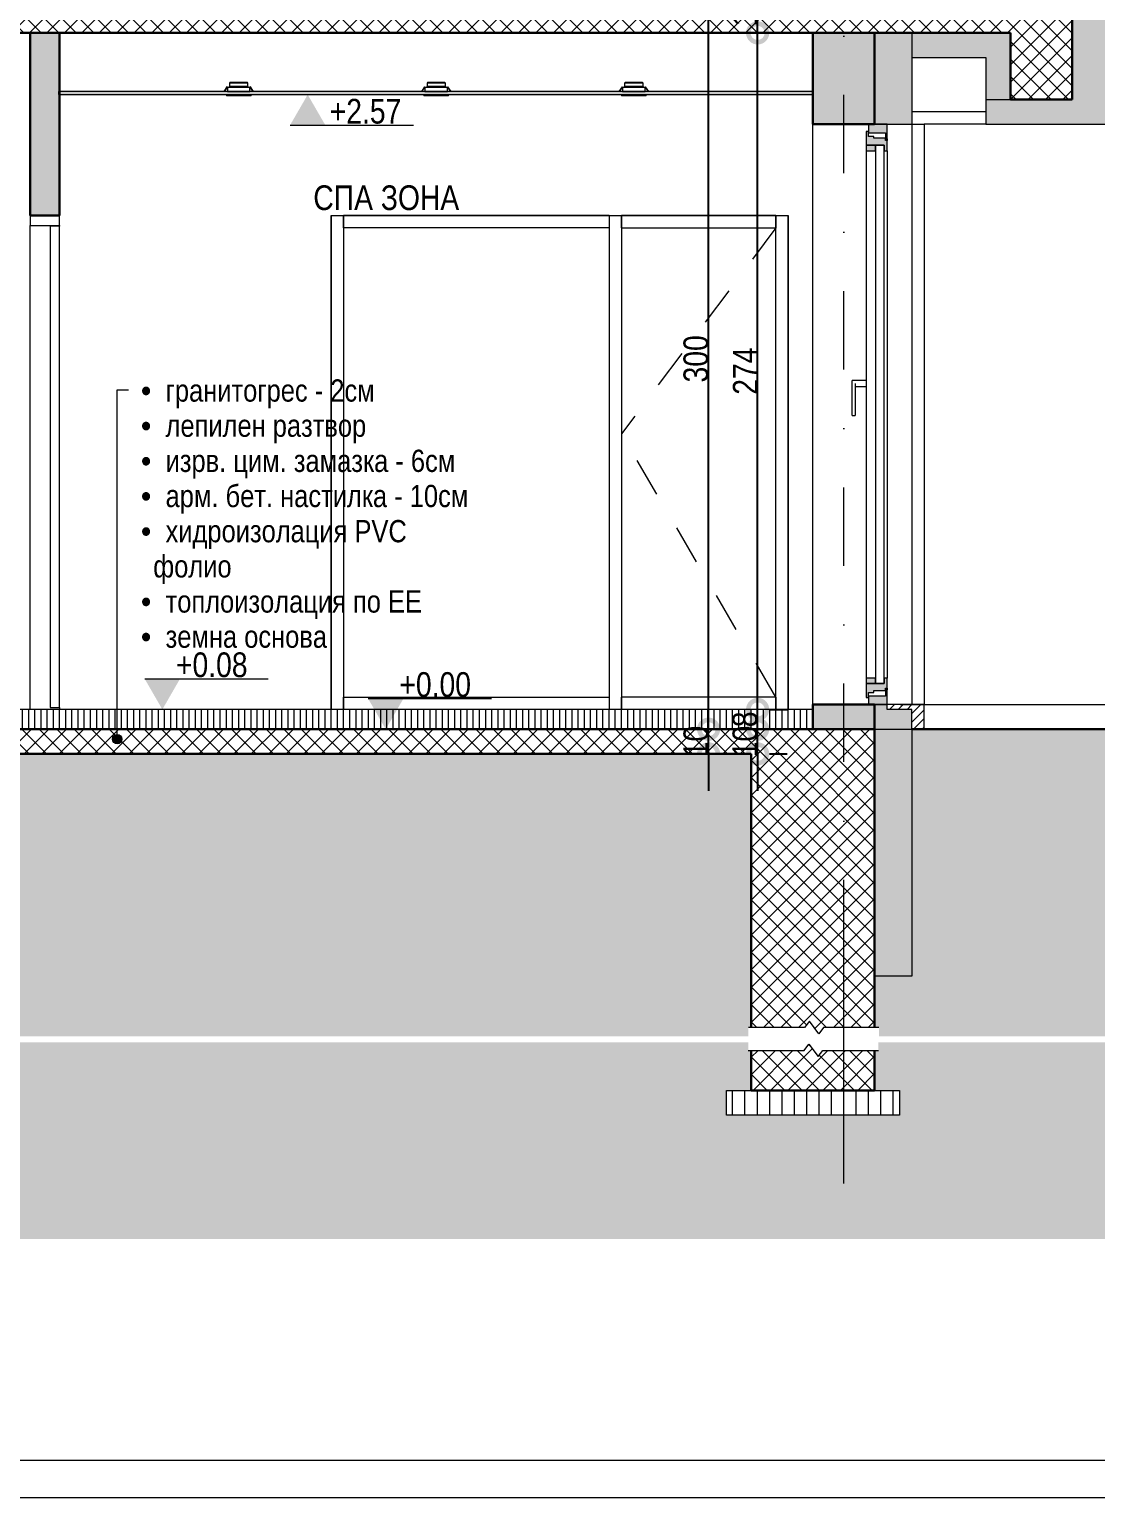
# Model space of a CAD drawing. Header units: centimetres. Extents: x 0 to 25250, y 0 to 2250.
# Drawn here: x 13616 to 14048, y 0 to 595 of the extents above; entities that cross this region are included whole.
import ezdxf

# ---------------------------------------------------------------- set-up
doc = ezdxf.new("R2010")
doc.units = ezdxf.units.CM
doc.linetypes.add('21-View-2$0$Dash', pattern=[31.75, 15.875, -15.875])
doc.linetypes.add('21-View-2$0$Dash dot', pattern=[79.375, 31.75, -23.8125, 0, -23.8125])
for name, color, linetype, lineweight in [('A-ANNO-DIMS', 7, 'Continuous', 9), ('A-ANNO-NOTE', 7, 'Continuous', 9), ('A-AREA-IDEN', 7, 'Continuous', 9), ('A-CLNG', 7, 'Continuous', 15), ('A-CLNG-PATT', 7, 'Continuous', 15), ('A-DETL', 7, 'Continuous', 9), ('A-DETL-GENF', 7, 'Continuous', 9), ('A-DETL-MBND', 7, 'Continuous', 9), ('A-DOOR', 7, 'Continuous', 9), ('A-DOOR-FRAM', 7, 'Continuous', 15), ('A-FLOR-FNSH', 7, 'Continuous', 9), ('A-FLOR-LEVL', 7, 'Continuous', 9), ('A-FLOR-MCUT', 7, 'Continuous', 9), ('A-FLOR-PATT', 7, 'Continuous', 9), ('A-GLAZ', 7, 'Continuous', 5), ('A-GLAZ-CWMG', 7, 'Continuous', 9), ('A-WALL', 7, 'Continuous', 9), ('A-WALL-PATT', 7, 'Continuous', 9), ('E-LITE-EQPM', 7, 'Continuous', 9), ('G-ANNO-DIMS', 7, 'Continuous', 9), ('G-ANNO-TEXT', 7, 'Continuous', 9), ('G-ANNO-TTLB', 7, 'Continuous', 9), ('S-BEAM', 7, 'Continuous', 9), ('S-GRID', 7, 'Continuous', 9)]:
    doc.layers.add(name, color=color, linetype=linetype, lineweight=lineweight)
doc.styles.add('21-View-2$0$Arial Narrow', font='ARIALN.TTF', dxfattribs={"height": 10})
doc.styles.add('21-View-2$0$Arial Narrow_1', font='ARIALN.TTF', dxfattribs={"height": 10})
doc.styles.add('21-View-2$0$Arial Narrow_2', font='ARIALN.TTF', dxfattribs={"height": 9})
doc.dimstyles.new('21-View-2$0$TEC_DIM', dxfattribs={"dimscale": 30.48, "dimtxt": 10.23431, "dimasz": 0.492126, "dimexe": 0.393701, "dimexo": 0.246063, "dimgap": 0, "dimtad": 1, "dimdec": 0, "dimzin": 0, "dimdsep": 46, "dimtxsty": '21-View-2$0$Arial Narrow', "dimblk1": '21-View-2$0$_DotSmall', "dimblk2": '21-View-2$0$_DotSmall', "dimsah": 1, "dimcen": 0.09, "dimazin": 0, "dimtfac": 1, "dimtdec": 4, "dimtix": 1, "dimtmove": 0, "dimatfit": 3, "dimfxl": 1, "dimtvp": 1, "dimtolj": 1, "dimtzin": 0, "dimarcsym": 2})
pattern_1 = [(45, (13116.8803, 645.1282), (-1.767767, 1.767767), [])]
pattern_2 = [(45, (13116.8803, 645.128), (-3.535534, 3.535534), []), (135, (13116.8803, 645.128), (-3.535534, -3.535534), [])]
pattern_3 = [(0, (13116.88, 645.128), (19.05, 19.05), [19.05, -19.05]), (0, (13116.88, 652.272), (19.05, 19.05), [19.05, -19.05]), (0, (13116.88, 659.416), (19.05, 19.05), [19.05, -19.05]), (90, (13119.261, 661.797), (-19.05, 19.05), [19.05, -19.05]), (90, (13126.405, 661.797), (-19.05, 19.05), [19.05, -19.05]), (90, (13133.548, 661.797), (-19.05, 19.05), [19.05, -19.05])]

# ---------------------------------------------------------------- blocks, each defined once
blk = doc.blocks.new('TEC_ОФИЦИАЛНА РАМКА - TEC_ОФИЦИАЛНА РАМКА-2548455-СГРАДА ТИП III - ВЕРТИКАЛНИ РАЗРЕЗИ 3-3_ 4-4')
at = {"layer": 'G-ANNO-TTLB'}
for p, q in [((41.321, -4.146), (-13.129, -4.146)), ((-15.379, -4.446), (41.621, -4.446))]:
    blk.add_line(p, q, dxfattribs=at)
blk = doc.blocks.new('SINGLE - OK - 100x237-2482067-4-4')
at = {"layer": 'A-GLAZ', "true_color": 0xc0c0c0}
h = blk.add_hatch(color=9, dxfattribs=at)
h.paths.add_polyline_path([(-226.64, 10), (-219.14, 10), (-219.14, 15.9), (-219.69, 15.9), (-219.69, 13.4), (-226.64, 13.4)])
h.paths.add_polyline_path([(-219.14, 239.1), (-219.14, 245), (-226.64, 245), (-226.64, 241.6), (-219.69, 241.6), (-219.69, 239.1)])
h = blk.add_hatch(color=9, dxfattribs=at)
h.paths.add_polyline_path([(-226.64, 12.9), (-226.64, 14.9), (-224.46, 14.9), (-224.46, 15.62), (-219.69, 15.62), (-219.69, 16.6), (-219.14, 16.6), (-219.14, 20.7), (-220.24, 20.7), (-220.24, 18.5), (-227.64, 18.5), (-227.64, 12.9)])
h.paths.add_polyline_path([(-220.24, 234.3), (-219.14, 234.3), (-219.14, 238.4), (-219.69, 238.4), (-219.69, 239.38), (-224.46, 239.38), (-224.46, 240.1), (-226.64, 240.1), (-226.64, 242.1), (-227.64, 242.1), (-227.64, 236.5), (-220.24, 236.5)])
h = blk.add_hatch(color=9, dxfattribs=at)
h.paths.add_polyline_path([(-227.64, 18.5), (-223.84, 18.5), (-223.84, 20.7), (-227.64, 20.7)])
h.paths.add_polyline_path([(-226.31, 234.3), (-223.84, 234.3), (-223.84, 236.5), (-227.64, 236.5), (-227.64, 234.3)])
at = {"layer": 'A-GLAZ'}
for p, q in [((-226.64, 245), (-226.64, 241.6)), ((-219.14, 245), (-226.64, 245)), ((-219.14, 239.1), (-219.14, 245)), ((-227.64, 242.1), (-227.64, 236.5)), ((-226.64, 242.1), (-227.64, 242.1)), ((-226.64, 240.1), (-226.64, 242.1)), ((-226.64, 241.6), (-219.69, 241.6)), ((-224.46, 240.1), (-226.64, 240.1)), ((-224.46, 239.38), (-224.46, 240.1)), ((-219.69, 239.38), (-224.46, 239.38)), ((-219.69, 241.6), (-219.69, 239.1)), ((-219.69, 238.4), (-219.69, 239.38)), ((-219.69, 239.1), (-219.14, 239.1)), ((-219.14, 238.4), (-219.69, 238.4)), ((-219.14, 239.1), (-219.14, 238.4)), ((-219.14, 234.3), (-219.14, 238.4)), ((-227.64, 236.5), (-220.24, 236.5)), ((-223.84, 236.5), (-227.64, 236.5)), ((-227.64, 236.5), (-227.64, 234.3)), ((-227.64, 234.3), (-223.84, 234.3)), ((-227.64, 234.3), (-227.64, 20.7)), ((-220.24, 236.5), (-223.84, 236.5)), ((-223.84, 236.5), (-223.84, 18.5)), ((-223.84, 234.3), (-223.84, 236.5)), ((-220.24, 236.5), (-220.24, 234.3)), ((-220.24, 18.5), (-220.24, 236.5)), ((-220.24, 234.3), (-219.14, 234.3)), ((-219.14, 234.3), (-219.14, 20.7)), ((-231.99, 141.2), (-233.24, 141.2)), ((-233.24, 140), (-233.24, 141.2)), ((-233.24, 127.83), (-233.24, 140)), ((-227.64, 141.2), (-231.99, 141.2)), ((-231.99, 140), (-231.99, 127.83)), ((-231.99, 138.8), (-227.64, 138.8)), ((-233.24, 127.04), (-231.99, 127.04)), ((-223.84, 20.7), (-227.64, 20.7)), ((-227.64, 20.7), (-227.64, 18.5)), ((-227.64, 18.5), (-227.64, 12.9)), ((-220.24, 18.5), (-227.64, 18.5)), ((-227.64, 18.5), (-223.84, 18.5)), ((-223.84, 18.5), (-223.84, 20.7)), ((-223.84, 18.5), (-220.24, 18.5)), ((-219.14, 20.7), (-220.24, 20.7)), ((-220.24, 20.7), (-220.24, 18.5)), ((-219.14, 16.6), (-219.14, 20.7)), ((-227.64, 12.9), (-226.64, 12.9)), ((-226.64, 12.9), (-226.64, 14.9)), ((-226.64, 14.9), (-224.46, 14.9)), ((-226.64, 13.4), (-226.64, 10)), ((-219.69, 13.4), (-226.64, 13.4)), ((-224.46, 14.9), (-224.46, 15.62)), ((-224.46, 15.62), (-219.69, 15.62)), ((-219.69, 15.62), (-219.69, 16.6)), ((-219.69, 16.6), (-219.14, 16.6)), ((-219.14, 15.9), (-219.69, 15.9)), ((-219.69, 15.9), (-219.69, 13.4)), ((-219.14, 16.6), (-219.14, 15.9)), ((-219.14, 10), (-219.14, 15.9)), ((-226.64, 10), (-219.14, 10))]:
    blk.add_line(p, q, dxfattribs=at)
at = {"layer": 'A-GLAZ', "flags": 128}
for points in [[(-233.24, 127.04), (-233.24, 127.06), (-233.24, 127.1), (-233.24, 127.18), (-233.24, 127.27), (-233.24, 127.39), (-233.24, 127.53), (-233.24, 127.68), (-233.24, 127.83)], [(-231.99, 127.83), (-231.99, 127.68), (-231.99, 127.53), (-231.99, 127.39), (-231.99, 127.27), (-231.99, 127.18), (-231.99, 127.1), (-231.99, 127.06), (-231.99, 127.04)]]:
    blk.add_lwpolyline(points, dxfattribs=at)
blk = doc.blocks.new('TEC-GLASSDOOR - TEC-GLASSDOOR-2434467-4-4')
at = {"layer": 'A-DOOR', "linetype": '21-View-2$0$Dash'}
for p in [(-264.14, 203), (-264.14, 13)]:
    blk.add_line(p, (-326.64, 119.68), dxfattribs=at)
at = {"layer": 'A-DOOR', "lineweight": 15}
for p, q in [((-326.64, 203), (-264.14, 203)), ((-326.64, 203), (-326.64, 13)), ((-264.14, 13), (-264.14, 203)), ((-264.14, 13), (-326.64, 13))]:
    blk.add_line(p, q, dxfattribs=at)
blk = doc.blocks.new('Rectangular Mullion - TEC_DOGRAMA_TERASI_EX-2343523-4-4')
at = {"layer": 'A-GLAZ-CWMG'}
for p, q in [((-439.14, 203), (-439.14, 208)), ((-331.64, 208), (-439.14, 208)), ((-331.64, 203), (-439.14, 203)), ((-331.64, 208), (-331.64, 203))]:
    blk.add_line(p, q, dxfattribs=at)
blk = doc.blocks.new('Rectangular Mullion - TEC_DOGRAMA_TERASI_EX-2343547-4-4')
at = {"layer": 'A-GLAZ-CWMG'}
for p, q in [((-326.64, 8), (-326.64, 13)), ((-264.14, 13), (-264.14, 8))]:
    blk.add_line(p, q, dxfattribs=at)
blk = doc.blocks.new('Rectangular Mullion - TEC_DOGRAMA_TERASI_EX-2313598-4-4')
at = {"layer": 'A-GLAZ-CWMG'}
for p, q in [((-444.14, 208), (-439.14, 208)), ((-444.14, 208), (-444.14, 8)), ((-439.14, 208), (-439.14, 8))]:
    blk.add_line(p, q, dxfattribs=at)
blk = doc.blocks.new('Rectangular Mullion - TEC_DOGRAMA_TERASI_EX-2313599-4-4')
at = {"layer": 'A-GLAZ-CWMG'}
for p, q in [((-264.14, 208), (-259.14, 208)), ((-264.14, 203), (-264.14, 208)), ((-259.14, 8), (-259.14, 208)), ((-264.14, 8), (-264.14, 13))]:
    blk.add_line(p, q, dxfattribs=at)
blk = doc.blocks.new('Rectangular Mullion - TEC_DOGRAMA_TERASI_EX-2343548-4-4')
at = {"layer": 'A-GLAZ-CWMG'}
for p, q in [((-326.64, 203), (-326.64, 208)), ((-264.14, 208), (-326.64, 208)), ((-264.14, 208), (-264.14, 203))]:
    blk.add_line(p, q, dxfattribs=at)
blk = doc.blocks.new('Rectangular Mullion - TEC_DOGRAMA_TERASI_EX-2343524-4-4')
at = {"layer": 'A-GLAZ-CWMG'}
for p, q in [((-439.14, 8), (-439.14, 13)), ((-439.14, 13), (-331.64, 13)), ((-331.64, 13), (-331.64, 8))]:
    blk.add_line(p, q, dxfattribs=at)
blk = doc.blocks.new('Rectangular Mullion - TEC_DOGRAMA_TERASI_INT-2313596-4-4')
at = {"layer": 'A-GLAZ-CWMG'}
for p, q in [((-331.64, 208), (-326.64, 208)), ((-331.64, 208), (-331.64, 8)), ((-326.64, 208), (-326.64, 203)), ((-326.64, 13), (-326.64, 8))]:
    blk.add_line(p, q, dxfattribs=at)
blk = doc.blocks.new('TEC_DOOR-INT - 90x200-2358335-4-4')
at = {"layer": 'A-DOOR', "lineweight": 15}
for p, q in [((-557.94, 203.8), (-557.94, 8.8)), ((-554.14, 203.8), (-557.94, 203.8)), ((-554.14, 8.8), (-554.14, 203.8)), ((-557.94, 8.8), (-554.14, 8.8))]:
    blk.add_line(p, q, dxfattribs=at)
at = {"layer": 'A-DOOR-FRAM'}
for p, q in [((-566.14, 208), (-566.14, 204)), ((-554.14, 208), (-566.14, 208)), ((-566.14, 204), (-554.14, 204)), ((-566.14, 8), (-566.14, 204)), ((-554.14, 204), (-554.14, 208)), ((-554.14, 204), (-554.14, 203.8)), ((-554.14, 8.8), (-554.14, 8))]:
    blk.add_line(p, q, dxfattribs=at)
blk = doc.blocks.new('Rectangular Mullion - TEC_LAMEL-2379041-4-4')
at = {"layer": 'A-GLAZ-CWMG', "color": 253, "true_color": 0xaaaaaa}
for p, q in [((-209.14, 245), (-204.14, 245)), ((-209.14, 245), (-209.14, 10)), ((-204.14, 245), (-204.14, 10))]:
    blk.add_line(p, q, dxfattribs=at)
blk = doc.blocks.new('TEC-BREAKLINE - M_Break Line-2501834-4-4')
at = {"layer": 'A-DETL-GENF'}
for p, q in [((-1675.59, -118.28), (-1677.49, -120.82)), ((-1671.78, -123.36), (-1675.59, -118.28)), ((-1677.49, -120.82), (-1700.27, -120.82)), ((-1669.87, -120.82), (-1671.78, -123.36)), ((-1647.4, -120.82), (-1669.87, -120.82))]:
    blk.add_line(p, q, dxfattribs=at)
blk = doc.blocks.new('TEC-BREAKLINE - M_Break Line-2501920-4-4')
at = {"layer": 'A-DETL-GENF'}
for p, q in [((-1700.34, -130.09), (-1677.74, -130.09)), ((-1677.74, -130.09), (-1675.84, -127.55)), ((-1675.84, -127.55), (-1672.03, -132.63)), ((-1672.03, -132.63), (-1670.12, -130.09)), ((-1670.12, -130.09), (-1647.61, -130.09))]:
    blk.add_line(p, q, dxfattribs=at)
blk = doc.blocks.new('Spot Elevations - ELEVATION_PROJECT-150941-4-4')
at = {"layer": 'A-ANNO-NOTE'}
blk.add_hatch(color=256, dxfattribs=at).paths.add_polyline_path([(-1311.2, 698.09), (-1296.89, 698.09), (-1304.04, 685.69)])
blk.add_line((-1311.2, 698.09), (-1261.2, 698.09), dxfattribs=at)
blk = doc.blocks.new('Spot Elevations - ELEVATION_PROJECT-V22-4-4')
at = {"layer": 'A-ANNO-NOTE'}
blk.add_hatch(color=256, dxfattribs=at).paths.add_polyline_path([(-460.85, 244.61), (-446.54, 244.61), (-453.7, 257)])
blk.add_line((-460.85, 244.61), (-410.85, 244.61), dxfattribs=at)
blk = doc.blocks.new('21-View-2$0$_DotSmall')
at = {"color": 0, "linetype": 'ByBlock', "const_width": 0.5}
blk.add_lwpolyline([(-0.0625, 0, 1), (0.0625, 0, 1)], format="xyb", close=True, dxfattribs=at)
blk = doc.blocks.new('*D3140')
at = {"layer": 'A-ANNO-DIMS', "color": 0, "lineweight": -2, "transparency": 16777216}
for p, q in [((13911.37, 311.23), (13911.37, 326.23)), ((13911.37, 301.23), (13911.37, 311.23)), ((13916.22, 311.23), (13923.37, 311.23)), ((13911.37, 301.23), (13911.37, 286.23)), ((13916.22, 301.23), (13923.37, 301.23))]:
    blk.add_line(p, q, dxfattribs=at)
at = {"layer": 'A-ANNO-DIMS', "color": 0, "lineweight": -2, "transparency": 16777216, "xscale": 15, "yscale": 15, "zscale": 15}
for p, rotation in [((13911.37, 311.23), 270), ((13911.37, 301.23), 90)]:
    blk.add_blockref('21-View-2$0$_DotSmall', p, dxfattribs=dict(at, rotation=rotation))
at = {"layer": 'A-ANNO-DIMS', "color": 0, "transparency": 16777216, "insert": (13906.26, 306.23), "char_height": 10, "width": 15.2053, "attachment_point": 5, "rotation": 90, "style": '21-View-2$0$Arial Narrow'}
blk.add_mtext('\\A1;10', dxfattribs=at)
blk = doc.blocks.new('*D3141')
at = {"layer": 'A-ANNO-DIMS', "color": 0, "lineweight": -2, "transparency": 16777216}
for p, q in [((13911.37, 311.23), (13911.37, 319.23)), ((13916.22, 319.23), (13923.37, 319.23)), ((13916.22, 311.23), (13923.37, 311.23))]:
    blk.add_line(p, q, dxfattribs=at)
at = {"layer": 'A-ANNO-DIMS', "color": 0, "lineweight": -2, "transparency": 16777216, "xscale": 15, "yscale": 15, "zscale": 15}
for p, rotation in [((13911.37, 319.23), 90), ((13911.37, 311.23), 270)]:
    blk.add_blockref('21-View-2$0$_DotSmall', p, dxfattribs=dict(at, rotation=rotation))
at = {"layer": 'A-ANNO-DIMS', "color": 0, "transparency": 16777216, "insert": (13906.26, 315.23), "char_height": 10, "width": 7.6026, "attachment_point": 5, "rotation": 90, "style": '21-View-2$0$Arial Narrow'}
blk.add_mtext('\\A1;8', dxfattribs=at)
blk = doc.blocks.new('*D3142')
at = {"layer": 'A-ANNO-DIMS', "color": 0, "lineweight": -2, "transparency": 16777216}
for p, q in [((13911.37, 319.23), (13911.37, 593.23)), ((13916.22, 593.23), (13923.37, 593.23)), ((13916.22, 319.23), (13923.37, 319.23))]:
    blk.add_line(p, q, dxfattribs=at)
at = {"layer": 'A-ANNO-DIMS', "color": 0, "lineweight": -2, "transparency": 16777216, "xscale": 15, "yscale": 15, "zscale": 15}
for p, rotation in [((13911.37, 593.23), 90), ((13911.37, 319.23), 270)]:
    blk.add_blockref('21-View-2$0$_DotSmall', p, dxfattribs=dict(at, rotation=rotation))
at = {"layer": 'A-ANNO-DIMS', "color": 0, "transparency": 16777216, "insert": (13906.35, 456.23), "char_height": 10, "width": 22.8079, "attachment_point": 5, "rotation": 90, "style": '21-View-2$0$Arial Narrow'}
blk.add_mtext('\\A1;274', dxfattribs=at)
blk = doc.blocks.new('*D3143')
at = {"layer": 'A-ANNO-DIMS', "color": 0, "lineweight": -2, "transparency": 16777216}
for p, q in [((13911.37, 593.23), (13911.37, 611.23)), ((13916.22, 611.23), (13923.37, 611.23)), ((13916.22, 593.23), (13923.37, 593.23))]:
    blk.add_line(p, q, dxfattribs=at)
at = {"layer": 'A-ANNO-DIMS', "color": 0, "lineweight": -2, "transparency": 16777216, "xscale": 15, "yscale": 15, "zscale": 15}
for p, rotation in [((13911.37, 611.23), 90), ((13911.37, 593.23), 270)]:
    blk.add_blockref('21-View-2$0$_DotSmall', p, dxfattribs=dict(at, rotation=rotation))
at = {"layer": 'A-ANNO-DIMS', "color": 0, "transparency": 16777216, "insert": (13906.26, 602.23), "char_height": 10, "width": 15.2053, "attachment_point": 5, "rotation": 90, "style": '21-View-2$0$Arial Narrow'}
blk.add_mtext('\\A1;18', dxfattribs=at)
blk = doc.blocks.new('*D3145')
at = {"layer": 'A-ANNO-DIMS', "color": 0, "lineweight": -2, "transparency": 16777216}
for p, q in [((13891.51, 311.23), (13891.51, 326.23)), ((13891.51, 301.23), (13891.51, 311.23)), ((13896.36, 311.23), (13903.51, 311.23)), ((13891.51, 301.23), (13891.51, 286.23)), ((13896.36, 301.23), (13903.51, 301.23))]:
    blk.add_line(p, q, dxfattribs=at)
at = {"layer": 'A-ANNO-DIMS', "color": 0, "lineweight": -2, "transparency": 16777216, "xscale": 15, "yscale": 15, "zscale": 15}
for p, rotation in [((13891.51, 311.23), 270), ((13891.51, 301.23), 90)]:
    blk.add_blockref('21-View-2$0$_DotSmall', p, dxfattribs=dict(at, rotation=rotation))
at = {"layer": 'A-ANNO-DIMS', "color": 0, "transparency": 16777216, "insert": (13886.4, 306.23), "char_height": 10, "width": 15.2053, "attachment_point": 5, "rotation": 90, "style": '21-View-2$0$Arial Narrow'}
blk.add_mtext('\\A1;10', dxfattribs=at)
blk = doc.blocks.new('*D3146')
at = {"layer": 'A-ANNO-DIMS', "color": 0, "lineweight": -2, "transparency": 16777216}
for p, q in [((13891.51, 311.23), (13891.51, 611.23)), ((13896.36, 611.23), (13903.51, 611.23)), ((13896.36, 311.23), (13903.51, 311.23))]:
    blk.add_line(p, q, dxfattribs=at)
at = {"layer": 'A-ANNO-DIMS', "color": 0, "lineweight": -2, "transparency": 16777216, "xscale": 15, "yscale": 15, "zscale": 15}
for p, rotation in [((13891.51, 611.23), 90), ((13891.51, 311.23), 270)]:
    blk.add_blockref('21-View-2$0$_DotSmall', p, dxfattribs=dict(at, rotation=rotation))
at = {"layer": 'A-ANNO-DIMS', "color": 0, "transparency": 16777216, "insert": (13886.4, 461.23), "char_height": 10, "width": 22.8079, "attachment_point": 5, "rotation": 90, "style": '21-View-2$0$Arial Narrow'}
blk.add_mtext('\\A1;300', dxfattribs=at)
blk = doc.blocks.new('ClearAccent-RS060B-3D - 1xLED5-36-_830 IP44-1624049-4-4')
at = {"layer": 'E-LITE-EQPM', "lineweight": 5}
for p, q in [((-485.04, 262), (-485.39, 261.64)), ((-485.04, 262), (-478.25, 262)), ((-477.89, 261.64), (-478.25, 262)), ((-486.38, 260.11), (-487.68, 258.25)), ((-487.44, 258.25), (-486.22, 260)), ((-486.64, 257), (-486.64, 256.5)), ((-476.64, 256.5), (-486.64, 256.5)), ((-486.22, 260), (-486.38, 260.11)), ((-486.22, 260), (-486.22, 258.32)), ((-486.22, 260), (-477.07, 260)), ((-486.22, 258.32), (-486.14, 258.25)), ((-486.22, 258.32), (-477.07, 258.32)), ((-485.39, 260.24), (-485.64, 260)), ((-485.39, 261.64), (-485.39, 260.24)), ((-477.89, 261.64), (-485.39, 261.64)), ((-485.39, 260.24), (-477.89, 260.24)), ((-477.89, 260.24), (-485.39, 260.24)), ((-484.94, 260.24), (-484.94, 260)), ((-478.35, 260), (-478.35, 260.24)), ((-477.89, 260.24), (-477.89, 261.64)), ((-477.65, 260), (-477.89, 260.24)), ((-477.14, 258.25), (-477.07, 258.32)), ((-476.91, 260.11), (-477.07, 260)), ((-477.07, 260), (-475.85, 258.25)), ((-477.07, 258.32), (-477.07, 260)), ((-475.6, 258.25), (-476.91, 260.11)), ((-476.64, 256.5), (-476.64, 257))]:
    blk.add_line(p, q, dxfattribs=at)

msp = doc.modelspace()

# ---------------------------------------------------------------- block references
at = {"layer": 'G-ANNO-TTLB', "xscale": 49.99999999999999, "yscale": 49.99999999999999, "zscale": 49.99999999999999}
msp.add_blockref('TEC_ОФИЦИАЛНА РАМКА - TEC_ОФИЦИАЛНА РАМКА-2548455-СГРАДА ТИП III - ВЕРТИКАЛНИ РАЗРЕЗИ 3-3_ 4-4', (12918.96, 222.31), dxfattribs=at)

# ---------------------------------------------------------------- next in the draw order: hatches: boundary and pattern name
at = {"layer": 'A-CLNG-PATT', "true_color": 0xffff80}
msp.add_hatch(color=51, dxfattribs=at).paths.add_polyline_path([(13933.75, 568.23), (13933.75, 569.48), (13628.25, 569.48), (13628.25, 568.23), (13898.11, 568.23)])
at = {"layer": 'A-DETL-GENF', "true_color": 0xffff80}
msp.add_hatch(color=51, dxfattribs=at).paths.add_polyline_path([(14013.75, 566.23), (14013.75, 593.23), (13973.75, 593.23), (13973.75, 583.23), (14003.75, 583.23), (14003.75, 566.23)])
at = {"layer": 'A-DETL-GENF'}
h = msp.add_hatch(dxfattribs=at)
h.set_pattern_fill('FP2_18', color=256, style=0, pattern_type=2)
h.set_pattern_definition(pattern_3)
h.paths.add_polyline_path([(13371.87, 186.86), (13447.62, 186.86), (13447.62, 190.41), (13448.75, 190.41), (13448.75, 301.23), (13263.75, 301.23), (13263.75, 190.41), (13265.49, 190.41), (13265.49, 186.86), (13270.47, 186.86)])
h.paths.add_polyline_path([(12984.49, 186.86), (13212.62, 186.86), (13212.62, 190.41), (13213.75, 190.41), (13213.75, 301.23), (12533.75, 301.23), (12533.75, 190.41), (12535.49, 190.41), (12535.49, 186.86), (12904.1, 186.86)])
h.paths.add_polyline_path([(12319.39, 186.86), (12482.62, 186.86), (12482.62, 190.41), (12483.75, 190.41), (12483.75, 211.23), (12468.75, 211.23), (12468.75, 301.56), (12319.39, 301.56), (12319.39, 254.24)])
h.paths.add_polyline_path([(14190.47, 186.86), (14190.47, 311.23), (13973.75, 311.23), (13973.75, 211.23), (13958.75, 211.23), (13958.75, 190.41), (13960.49, 190.41), (13960.49, 186.86), (14073.52, 186.86)])
h.paths.add_polyline_path([(13902.02, 186.86), (13907.62, 186.86), (13907.62, 190.41), (13908.75, 190.41), (13908.75, 301.23), (13498.75, 301.23), (13498.75, 190.41), (13500.49, 190.41), (13500.49, 186.86), (13839.64, 186.86)])
h = msp.add_hatch(dxfattribs=at)
h.set_pattern_fill('FP2_18', color=256, style=0, pattern_type=2)
h.set_pattern_definition(pattern_3)
h.paths.add_polyline_path([(14190.47, 104.79), (14190.47, 184.42), (13960.28, 184.42), (13960.28, 181.14), (13958.75, 181.14), (13958.75, 164.96), (13968.75, 164.96), (13968.75, 154.96), (13898.75, 154.96), (13898.75, 164.96), (13908.75, 164.96), (13908.75, 181.14), (13907.55, 181.14), (13907.55, 184.42), (13500.28, 184.42), (13500.28, 181.14), (13498.75, 181.14), (13498.75, 164.96), (13508.75, 164.96), (13508.75, 154.96), (13438.75, 154.96), (13438.75, 164.96), (13448.75, 164.96), (13448.75, 181.14), (13447.55, 181.14), (13447.55, 184.42), (13265.28, 184.42), (13265.28, 181.14), (13263.75, 181.14), (13263.75, 164.96), (13273.75, 164.96), (13273.75, 154.96), (13203.75, 154.96), (13203.75, 164.96), (13213.75, 164.96), (13213.75, 181.14), (13212.55, 181.14), (13212.55, 184.42), (12535.28, 184.42), (12535.28, 181.14), (12533.75, 181.14), (12533.75, 164.96), (12543.75, 164.96), (12543.75, 154.96), (12473.75, 154.96), (12473.75, 164.96), (12483.75, 164.96), (12483.75, 181.14), (12482.55, 181.14), (12482.55, 184.42), (12319.39, 184.42), (12319.39, 104.79), (14184.52, 104.79)])
at = {"layer": 'A-FLOR-PATT'}
h = msp.add_hatch(dxfattribs=at)
h.set_pattern_fill('FP2_17', color=256, style=0, pattern_type=2)
h.set_pattern_definition(pattern_2)
h.paths.add_polyline_path([(14015.05, 593.23), (14038.75, 593.23), (14038.75, 611.23), (12608.75, 611.23), (12608.75, 593.23), (14013.75, 593.23)])
at = {"layer": 'A-FLOR-PATT', "true_color": 0xffff80}
msp.add_hatch(color=51, dxfattribs=at).paths.add_polyline_path([(14015.05, 556.23), (14038.75, 556.23), (14038.75, 566.23), (14003.75, 566.23), (14003.75, 556.23), (14013.75, 556.23)])
at = {"layer": 'A-FLOR-PATT', "true_color": 0x787878}
h = msp.add_hatch(dxfattribs=at)
h.set_pattern_fill('FP2_14', color=8, style=0, pattern_type=2)
h.set_pattern_definition([(270, (13178.7463, 319.2322), (2.5, 2e-16), [])])
h.paths.add_polyline_path([(12483.75, 311.23), (13933.75, 311.23), (13933.75, 319.23), (12483.75, 319.23)])
at = {"layer": 'A-FLOR-PATT'}
h = msp.add_hatch(dxfattribs=at)
h.set_pattern_fill('FP2_17', color=256, style=0, pattern_type=2)
h.set_pattern_definition(pattern_2)
h.paths.add_polyline_path([(13254.93, 301.23), (13958.75, 301.23), (13958.75, 311.23), (12483.75, 311.23), (12483.75, 301.23), (13213.75, 301.23)])
at = {"layer": 'A-FLOR-PATT', "true_color": 0x787878}
h = msp.add_hatch(dxfattribs=at)
h.set_pattern_fill('FP2_19', color=8, style=0, pattern_type=2)
h.set_pattern_definition([(270, (13176.2463, 131.232), (5, 3e-16), [])])
h.paths.add_polyline_path([(13968.75, 154.96), (13968.75, 164.96), (13898.75, 164.96), (13898.75, 154.96), (13968.12, 154.96)])
h.paths.add_polyline_path([(12543.75, 154.96), (12543.75, 164.96), (12473.75, 164.96), (12473.75, 154.96)])
h.paths.add_polyline_path([(13203.75, 154.96), (13273.75, 154.96), (13273.75, 164.96), (13203.75, 164.96), (13203.75, 160.64)])
h.paths.add_polyline_path([(13438.75, 154.96), (13508.75, 154.96), (13508.75, 164.96), (13438.75, 164.96), (13438.75, 162.5)])
at = {"layer": 'A-WALL-PATT', "true_color": 0xffff80}
for points in [[(14053.75, 556.23), (14053.75, 611.23), (14038.75, 611.23), (14038.75, 556.23)], [(13968.75, 211.23), (13973.75, 211.23), (13973.75, 311.23), (13958.75, 311.23), (13958.75, 211.23)]]:
    msp.add_hatch(color=51, dxfattribs=at).paths.add_polyline_path(points)
at = {"layer": 'A-WALL-PATT', "true_color": 0x808080}
msp.add_hatch(color=8, dxfattribs=at).paths.add_polyline_path([(13616.75, 519.23), (13628.75, 519.23), (13628.75, 593.23), (13616.75, 593.23), (13616.75, 537.17)])
h = msp.add_hatch(color=8, dxfattribs=at)
h.paths.add_polyline_path([(13956.58, 311.23), (13958.75, 311.23), (13958.75, 321.23), (13933.75, 321.23), (13933.75, 311.23)])
h.paths.add_polyline_path([(13958.75, 556.23), (13958.75, 593.23), (13933.75, 593.23), (13933.75, 556.23), (13956.58, 556.23)])
at = {"layer": 'A-WALL-PATT', "lineweight": 5, "true_color": 0xffff80}
h = msp.add_hatch(color=51, dxfattribs=at)
h.paths.add_polyline_path([(13973.75, 311.23), (13973.75, 319.23), (13963.75, 319.23), (13963.75, 321.23), (13958.75, 321.23), (13958.75, 311.23), (13971.2, 311.23)])
h.paths.add_polyline_path([(13973.75, 556.23), (13973.75, 593.23), (13958.75, 593.23), (13958.75, 556.23), (13971.2, 556.23)])
at = {"layer": 'A-WALL-PATT', "true_color": 0x787878}
h = msp.add_hatch(dxfattribs=at)
h.set_pattern_fill('FP2_16', color=8, style=0, pattern_type=2)
h.set_pattern_definition(pattern_1)
h.paths.add_polyline_path([(13973.75, 319.23), (13978.75, 319.23), (13978.75, 321.23), (13963.75, 321.23), (13963.75, 319.23), (13971.2, 319.23)])
h = msp.add_hatch(dxfattribs=at)
h.set_pattern_fill('FP2_16', color=8, style=0, pattern_type=2)
h.set_pattern_definition(pattern_1)
h.paths.add_polyline_path([(13978.75, 311.23), (13978.75, 319.23), (13973.75, 319.23), (13973.75, 311.23)])
at = {"layer": 'A-WALL-PATT'}
h = msp.add_hatch(dxfattribs=at)
h.set_pattern_fill('FP2_17', color=256, style=0, pattern_type=2)
h.set_pattern_definition(pattern_2)
h.paths.add_polyline_path([(13936.11, 187.87), (13938.01, 190.41), (13958.75, 190.41), (13958.75, 301.23), (13908.75, 301.23), (13908.75, 190.41), (13930.39, 190.41), (13932.3, 192.95), (13934.2, 190.41)])
h = msp.add_hatch(dxfattribs=at)
h.set_pattern_fill('FP2_17', color=256, style=0, pattern_type=2)
h.set_pattern_definition(pattern_2)
h.paths.add_polyline_path([(13958.75, 164.96), (13958.75, 181.14), (13937.76, 181.14), (13935.86, 178.6), (13932.05, 183.68), (13930.14, 181.14), (13908.75, 181.14), (13908.75, 164.96), (13937.76, 164.96)])
at = {"layer": 'G-ANNO-TEXT'}
h = msp.add_hatch(color=256, dxfattribs=at)
edge = h.paths.add_edge_path()
edge.add_arc((13652.06, 307.21), 1.88, 0, 360)
at = {"layer": 'S-BEAM'}
h = msp.add_hatch(dxfattribs=at)
h.set_pattern_fill('FP2_17', color=256, style=0, pattern_type=2)
h.set_pattern_definition(pattern_2)
h.paths.add_polyline_path([(14038.75, 566.23), (14038.75, 593.23), (14013.75, 593.23), (14013.75, 566.23), (14015.05, 566.23)])

# ---------------------------------------------------------------- next in the draw order: linework, layer by layer
at = {"layer": 'A-CLNG', "lineweight": 5}
for p, q in [((13933.75, 569.48), (13628.25, 569.48)), ((13628.25, 569.48), (13628.25, 568.23)), ((13628.25, 568.23), (13933.75, 568.23)), ((13933.75, 568.23), (13933.75, 569.48))]:
    msp.add_line(p, q, dxfattribs=at)
at = {"layer": 'A-DETL', "color": 7, "lineweight": 30}
for p, q in [((13616.75, 593.23), (13628.75, 593.23)), ((13933.75, 593.23), (13958.75, 593.23)), ((14013.75, 593.23), (13973.75, 593.23)), ((14013.75, 566.23), (14013.75, 593.23)), ((14038.75, 566.23), (14038.75, 593.23)), ((13958.75, 319.23), (13958.75, 211.23)), ((13958.75, 311.23), (13933.75, 311.23)), ((14190.39, 311.23), (13973.75, 311.23)), ((13908.75, 301.23), (13498.75, 301.23)), ((13908.75, 190.41), (13908.75, 301.23)), ((13958.75, 211.23), (13958.75, 190.41)), ((13908.75, 164.96), (13908.75, 181.14)), ((13958.75, 181.14), (13958.75, 164.96)), ((13908.75, 164.96), (13958.75, 164.96))]:
    msp.add_line(p, q, dxfattribs=at)
at = {"layer": 'A-DETL-MBND'}
for p, q in [((13973.75, 593.23), (13973.75, 583.23)), ((13973.75, 583.23), (14003.75, 583.23)), ((14003.75, 583.23), (14003.75, 566.23)), ((14003.75, 566.23), (14013.75, 566.23)), ((13973.75, 311.23), (13973.75, 211.23)), ((13973.75, 211.23), (13958.75, 211.23)), ((13898.75, 154.96), (13898.75, 164.96)), ((13898.75, 164.96), (13908.75, 164.96)), ((13958.75, 164.96), (13968.75, 164.96)), ((13968.75, 164.96), (13968.75, 154.96)), ((13968.75, 154.96), (13898.75, 154.96))]:
    msp.add_line(p, q, dxfattribs=at)
at = {"layer": 'A-FLOR-FNSH', "lineweight": 30}
for p, q in [((14038.75, 593.23), (14038.75, 611.23)), ((12843.75, 593.23), (13616.75, 593.23)), ((13628.75, 593.23), (13933.75, 593.23)), ((13933.75, 311.23), (13933.75, 319.23)), ((12483.75, 311.23), (13933.75, 311.23))]:
    msp.add_line(p, q, dxfattribs=at)
at = {"layer": 'A-FLOR-FNSH'}
for p, q in [((14003.75, 566.23), (14003.75, 556.23)), ((14038.75, 566.23), (14013.75, 566.23)), ((14003.75, 556.23), (14038.75, 556.23)), ((13933.75, 319.23), (12483.75, 319.23))]:
    msp.add_line(p, q, dxfattribs=at)
at = {"layer": 'A-FLOR-LEVL', "linetype": '21-View-2$0$Dash'}
msp.add_line((12319.19, 311.23), (14133.43, 311.23), dxfattribs=at)
at = {"layer": 'A-FLOR-MCUT'}
msp.add_line((13958.75, 311.23), (13933.75, 311.23), dxfattribs=at)
at = {"layer": 'A-WALL', "lineweight": 30}
for p, q in [((13616.75, 593.23), (13616.75, 519.23)), ((13628.75, 519.23), (13628.75, 593.23)), ((13933.75, 593.23), (13933.75, 556.23)), ((13973.75, 593.23), (13958.75, 593.23)), ((13958.75, 593.23), (13958.75, 556.23)), ((13933.75, 556.23), (13958.75, 556.23)), ((13616.75, 519.23), (13628.75, 519.23)), ((13958.75, 321.23), (13933.75, 321.23)), ((13933.75, 321.23), (13933.75, 319.23)), ((13958.75, 321.23), (13958.75, 319.23))]:
    msp.add_line(p, q, dxfattribs=at)
at = {"layer": 'A-WALL'}
for p, q in [((14038.75, 593.23), (14038.75, 566.23)), ((13973.75, 583.23), (13973.75, 321.23)), ((13933.75, 321.23), (13933.75, 556.23)), ((13958.75, 556.23), (13973.75, 556.23)), ((14003.75, 556.23), (13978.75, 556.23)), ((14038.75, 556.23), (14053.75, 556.23)), ((13738.75, 319.23), (13738.75, 519.23)), ((13738.75, 519.23), (13923.75, 519.23)), ((13923.75, 519.23), (13923.75, 319.23)), ((13978.75, 321.23), (13958.75, 321.23)), ((13963.75, 319.23), (13963.75, 321.23)), ((13978.75, 311.23), (13978.75, 321.23)), ((13973.75, 319.23), (13963.75, 319.23)), ((13973.75, 311.23), (13973.75, 319.23)), ((13958.75, 311.23), (13973.75, 311.23))]:
    msp.add_line(p, q, dxfattribs=at)
at = {"layer": 'G-ANNO-DIMS'}
msp.add_line((13969.11, 321.23), (14116.8, 321.23), dxfattribs=at)
at = {"layer": 'G-ANNO-TEXT'}
for p, q in [((13652.06, 448.74), (13656.65, 448.74)), ((13652.06, 307.21), (13652.06, 448.74))]:
    msp.add_line(p, q, dxfattribs=at)
msp.add_circle((13652.06, 307.21), 1.88, dxfattribs=at)
at = {"layer": 'S-BEAM', "lineweight": 30}
msp.add_line((14013.75, 566.23), (14038.75, 566.23), dxfattribs=at)
at = {"layer": 'S-BEAM'}
msp.add_line((14003.75, 561.23), (13973.75, 561.23), dxfattribs=at)
at = {"layer": 'S-GRID', "color": 1, "linetype": '21-View-2$0$Dash dot', "lineweight": 18, "true_color": 0xff0000}
msp.add_line((13946.25, 218.48), (13946.25, 963.32), dxfattribs=at)
at = {"layer": 'S-GRID', "color": 1, "lineweight": 18, "true_color": 0xff0000}
msp.add_line((13946.25, 127.22), (13946.25, 218.48), dxfattribs=at)

# ---------------------------------------------------------------- next in the draw order: block references
at = {"layer": 'A-ANNO-NOTE'}
msp.add_blockref('Spot Elevations - ELEVATION_PROJECT-V22-4-4', (14182.89, 311.23), dxfattribs=at)
at = {"layer": 'A-DETL-GENF'}
for name in ['TEC-BREAKLINE - M_Break Line-2501834-4-4', 'TEC-BREAKLINE - M_Break Line-2501920-4-4']:
    msp.add_blockref(name, (15607.89, 311.23), dxfattribs=at)
at = {"layer": 'A-DOOR'}
msp.add_blockref('TEC-GLASSDOOR - TEC-GLASSDOOR-2434467-4-4', (14182.89, 311.23), dxfattribs=at)
at = {"layer": 'A-DOOR-FRAM'}
msp.add_blockref('TEC_DOOR-INT - 90x200-2358335-4-4', (14182.89, 311.23), dxfattribs=at)
at = {"layer": 'A-GLAZ'}
msp.add_blockref('SINGLE - OK - 100x237-2482067-4-4', (14182.89, 311.23), dxfattribs=at)
at = {"layer": 'A-GLAZ-CWMG', "color": 253, "true_color": 0xaaaaaa}
msp.add_blockref('Rectangular Mullion - TEC_LAMEL-2379041-4-4', (14182.89, 311.23), dxfattribs=at)
at = {"layer": 'A-GLAZ-CWMG'}
for name in ['Rectangular Mullion - TEC_DOGRAMA_TERASI_EX-2313598-4-4', 'Rectangular Mullion - TEC_DOGRAMA_TERASI_EX-2343523-4-4', 'Rectangular Mullion - TEC_DOGRAMA_TERASI_INT-2313596-4-4', 'Rectangular Mullion - TEC_DOGRAMA_TERASI_EX-2343548-4-4', 'Rectangular Mullion - TEC_DOGRAMA_TERASI_EX-2313599-4-4', 'Rectangular Mullion - TEC_DOGRAMA_TERASI_EX-2343524-4-4', 'Rectangular Mullion - TEC_DOGRAMA_TERASI_EX-2343547-4-4']:
    msp.add_blockref(name, (14182.89, 311.23), dxfattribs=at)
at = {"layer": 'E-LITE-EQPM', "lineweight": 5}
for p in [(14182.89, 311.23), (14262.89, 311.23), (14342.89, 311.23)]:
    msp.add_blockref('ClearAccent-RS060B-3D - 1xLED5-36-_830 IP44-1624049-4-4', p, dxfattribs=at)
at = {"layer": 'G-ANNO-DIMS'}
for p in [(14974.38, -366.46), (15064.84, -374.46)]:
    msp.add_blockref('Spot Elevations - ELEVATION_PROJECT-150941-4-4', p, dxfattribs=at)

# ---------------------------------------------------------------- next in the draw order: texts
at = {"layer": 'A-AREA-IDEN', "insert": (13761, 521.35), "char_height": 10, "width": 60.2, "attachment_point": 8, "line_spacing_factor": 0.949189, "style": '21-View-2$0$Arial Narrow_1'}
msp.add_mtext('\\pt63.5,127,190.5,254,317.5,381,444.5,508,571.5,635,698.5,762,825.5,889,952.5,1016,1079.5,1143,1206.5,1270,1333.5,1397,1460.5,1524,1587.5,1651,1714.5,1778,1841.5,1905,1968.5,2032;{\\fArial Narrow|b0|i0|c204|p34;СПА ЗОНА}', dxfattribs=at)
at = {"layer": 'G-ANNO-DIMS', "char_height": 10, "width": 34.7536, "attachment_point": 1, "line_spacing_factor": 0.974696, "style": '21-View-2$0$Arial Narrow'}
for s, insert in [('+2.57', (13738.1, 566.52)), ('+0.08', (13675.86, 342.32)), ('+0.00', (13766.32, 334.32))]:
    msp.add_mtext(s, dxfattribs=dict(at, insert=insert))
at = {"layer": 'G-ANNO-TEXT', "insert": (13661.65, 452.9), "char_height": 9, "width": 136.6025, "attachment_point": 1, "line_spacing_factor": 0.949189, "style": '21-View-2$0$Arial Narrow_2'}
msp.add_mtext('\\pi-5.00004,l5.00004,t9.99999,15.00003,19.99998,25.00002,29.99997,35.00001,39.99996,45,50.00004,54.99999,60.00003,64.99998,70.00002,74.99997,80.00001,84.99996,90,95.00004,99.99999,105.00003,109.99998,115.00002,119.99997,125.00001,129.99996,135,140.00004,144.99999,150.00003,154.99998,160.00002;{\\fSymbol|b0|i0|c2|p18;·^I\\fArial Narrow|b0|i0|c204|p34;гранитогрес }- 2{\\fArial Narrow|b0|i0|c204|p34;см\\P\\fSymbol|b0|i0|c2|p18;·^I\\fArial Narrow|b0|i0|c204|p34;лепилен разтвор \\P\\fSymbol|b0|i0|c2|p18;·^I\\fArial Narrow|b0|i0|c204|p34;изрв}. {\\fArial Narrow|b0|i0|c204|p34;цим}. {\\fArial Narrow|b0|i0|c204|p34;замазка }- 6{\\fArial Narrow|b0|i0|c204|p34;см \\P\\fSymbol|b0|i0|c2|p18;·^I\\fArial Narrow|b0|i0|c204|p34;арм}. {\\fArial Narrow|b0|i0|c204|p34;бет}. {\\fArial Narrow|b0|i0|c204|p34;настилка }- 10{\\fArial Narrow|b0|i0|c204|p34;см\\P\\fSymbol|b0|i0|c2|p18;·^I\\fArial Narrow|b0|i0|c204|p34;хидроизолация }PVC \\P\\pi0,t5.00004,9.99999,15.00003,19.99998,25.00002,29.99997,35.00001,39.99996,45,50.00004,54.99999,60.00003,64.99998,70.00002,74.99997,80.00001,84.99996,90,95.00004,99.99999,105.00003,109.99998,115.00002,119.99997,125.00001,129.99996,135,140.00004,144.99999,150.00003,154.99998,160.00002;{\\fArial Narrow|b0|i0|c204|p34;фолио\\P\\pi-5.00004,t9.99999,15.00003,19.99998,25.00002,29.99997,35.00001,39.99996,45,50.00004,54.99999,60.00003,64.99998,70.00002,74.99997,80.00001,84.99996,90,95.00004,99.99999,105.00003,109.99998,115.00002,119.99997,125.00001,129.99996,135,140.00004,144.99999,150.00003,154.99998,160.00002;\\fSymbol|b0|i0|c2|p18;·^I\\fArial Narrow|b0|i0|c204|p34;топлоизолация по ЕЕ\\P\\fSymbol|b0|i0|c2|p18;·^I\\fArial Narrow|b0|i0|c204|p34;земна основа}', dxfattribs=at)

# ---------------------------------------------------------------- next in the draw order: dimensions: what is measured, and where the dimension line sits
at = {"layer": 'A-ANNO-DIMS'}
for base, p1, p2, override, picture, middle in [((13891.51, 611.23), (13888.86, 311.23), (13888.86, 611.23), {"dimpost": '<>', "dimfxl": 300}, '*D3146', (13886.4, 461.23)), ((13911.37, 611.23), (13908.72, 593.23), (13908.72, 611.23), {"dimpost": '<>', "dimfxl": 18}, '*D3143', (13906.26, 602.23)), ((13911.37, 593.23), (13908.72, 319.23), (13908.72, 593.23), {"dimpost": '<>', "dimfxl": 274}, '*D3142', (13906.35, 456.23)), ((13891.51, 311.23), (13888.86, 301.23), (13888.86, 311.23), {"dimpost": '<>', "dimfxl": 10}, '*D3145', (13886.4, 306.23)), ((13911.37, 311.23), (13908.72, 301.23), (13908.72, 311.23), {"dimpost": '<>', "dimfxl": 10}, '*D3140', (13906.26, 306.23)), ((13911.37, 319.23), (13908.72, 311.23), (13908.72, 319.23), {"dimpost": '<>', "dimfxl": 8}, '*D3141', (13906.26, 315.23))]:
    dim = msp.add_linear_dim(base=base, p1=p1, p2=p2, angle=90, dimstyle='21-View-2$0$TEC_DIM', override=override, dxfattribs=at)
    dim.commit()
    dim.dimension.update_dxf_attribs({"geometry": picture, "text_midpoint": middle})

doc.saveas('drawing.dxf')
